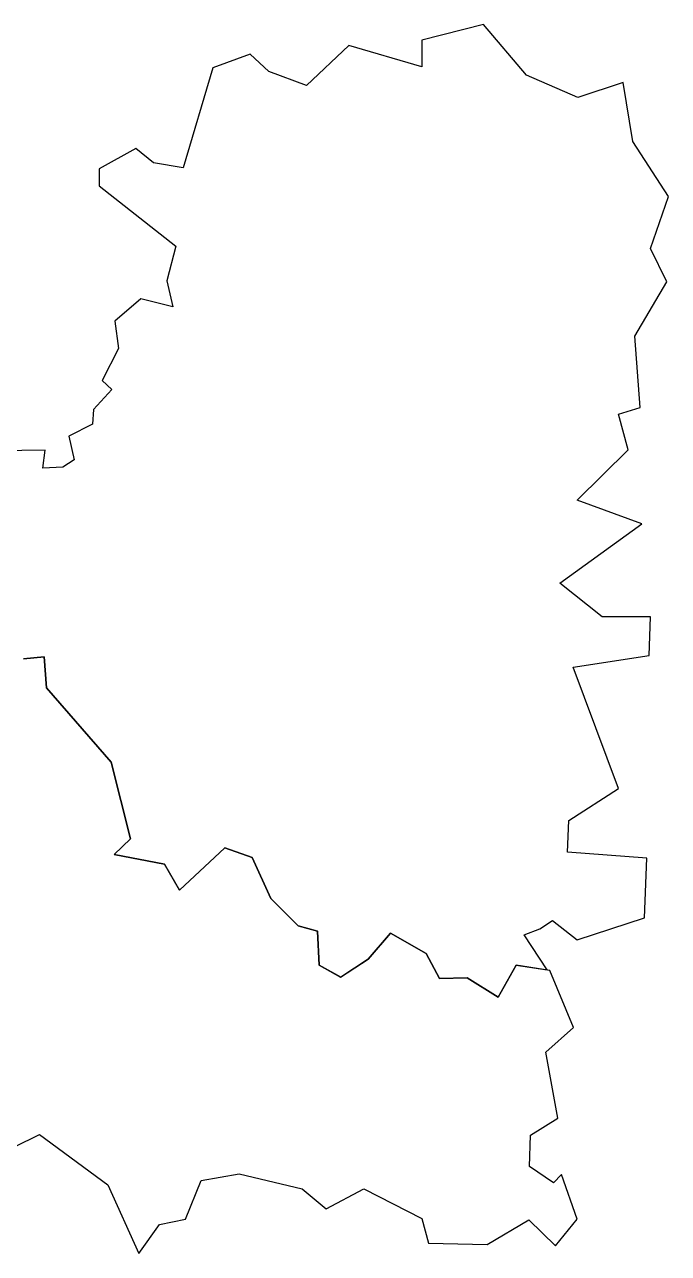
# Model space of a CAD drawing. Extents: x -55316 to 65086, y -49558 to 22922.
# Drawn here: x 28611 to 65086, y -49558 to 20052 of the extents above; entities that cross this region are included whole.
import ezdxf

# ---------------------------------------------------------------- set-up
doc = ezdxf.new("R2010")
doc.units = 0
doc.header["$MEASUREMENT"] = 0
doc.layers.add('ZONES', color=7, linetype='Continuous')

msp = doc.modelspace()

# ---------------------------------------------------------------- linework, layer by layer
at = {"layer": 'ZONES', "color": 1, "linetype": 'Continuous'}
for points in [[(28544, -15884), (29722, -15758), (29848, -17526), (33510, -21734), (34604, -26070), (33678, -26954), (36541, -27509), (37382, -28982), (39950, -26583), (41507, -27130), (42559, -29445), (44117, -31003), (45211, -31297), (45295, -33233), (46516, -33907), (48073, -32897), (49336, -31424), (51364, -32560), (52122, -33991), (53679, -33949), (55447, -35043), (56457, -33233), (58225, -33486), (56920, -31508), (57804, -31171), (58520, -30708), (59909, -31802), (63739, -30540), (63865, -27172), (59362, -26836), (59446, -25026), (62266, -23216), (59698, -16356), (63991, -15682), (64076, -13493), (61340, -13493), (58941, -11599), (63570, -8232), (59909, -6894), (62813, -4032), (62266, -2011), (63486, -1632), (63192, 2408), (65002, 5481), (64076, 7375), (65086, 10321), (63065, 13436), (62518, 16769), (59951, 15927), (57047, 17190), (54605, 20052), (51112, 19168), (51112, 17653), (46987, 18874), (44588, 16601), (42442, 17400), (41389, 18368), (39285, 17611), (37601, 11929), (35918, 12223), (34908, 13023), (32845, 11887), (32845, 10919), (37180, 7509), (36675, 5531), (37012, 4058), (35202, 4521), (33729, 3258), (33939, 1701), (33014, -109), (33561, -614), (32508, -1750), (32466, -2592), (31119, -3266), (31414, -4604), (30783, -5025), (29646, -5067), (29773, -4057), (27121, -4099)], [(23819, -45593), (29459, -42815), (33331, -45677), (35082, -49558), (36260, -47916), (37734, -47622), (38618, -45433), (40764, -45054), (44342, -45896), (45689, -47032), (47835, -45896), (51118, -47580), (51497, -48969), (54822, -49053), (57179, -47664), (58694, -49137), (59915, -47622), (59031, -45096), (58568, -45559), (57221, -44633), (57263, -42866), (58820, -41898), (58147, -38152), (59704, -36763), (58358, -33522), (56457, -33233), (55447, -35043), (53679, -33949), (52122, -33991), (51364, -32560), (49336, -31424), (48073, -32897), (46530, -33900), (45295, -33233), (45211, -31297), (44117, -31003), (42559, -29445), (41507, -27130), (39950, -26583), (37382, -28982), (36541, -27509), (33678, -26954), (34604, -26070), (33510, -21734), (29848, -17526), (29722, -15758), (28544, -15884)]]:
    msp.add_lwpolyline(points, dxfattribs=at)

doc.saveas('drawing.dxf')
